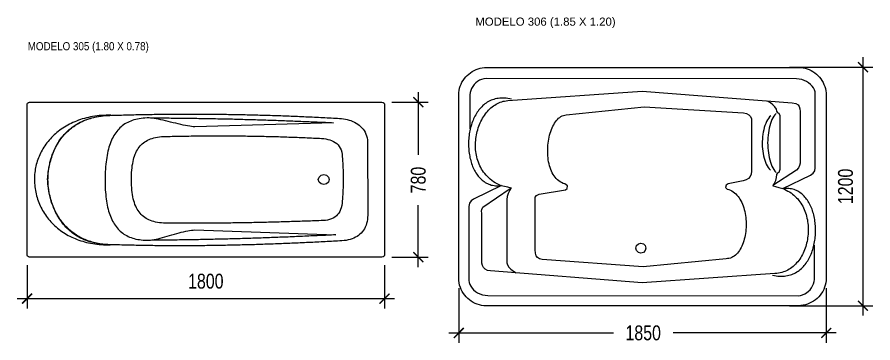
# Model space of a CAD drawing. Header units: millimetres. Extents: x 2134 to 13747, y 1479 to 10829.
# Drawn here: x 2134 to 6442, y 1638 to 3277 of the extents above; entities that cross this region are included whole.
import ezdxf
from ezdxf.enums import TextEntityAlignment as Align

# ---------------------------------------------------------------- set-up
doc = ezdxf.new("R2010")
doc.units = ezdxf.units.MM
doc.layers.add('dim', color=4, linetype='Continuous', lineweight=18)
doc.layers.add('dwgmodels.com', color=250, linetype='Continuous')
doc.layers.add('Text', color=3, linetype='Continuous', plot=False)
doc.styles.add('KOTE', font='romrust.shx', dxfattribs={"width": 0.8})
doc.styles.add('SN0', font='Arial')
doc.dimstyles.new('cad-block.com 50', dxfattribs={"dimscale": 50, "dimtxt": 1.5, "dimasz": 1, "dimexe": 1, "dimexo": 1, "dimgap": 1, "dimtad": 1, "dimdec": 0, "dimzin": 1, "dimdsep": 46, "dimtxsty": 'KOTE', "dimblk": 'ARCHTICK', "dimcen": 0, "dimdle": 1, "dimclrd": 4, "dimclre": 4, "dimclrt": 7, "dimadec": 0, "dimazin": 0, "dimtfac": 0.666667, "dimtdec": 0, "dimtix": 1, "dimtmove": 2, "dimatfit": 0, "dimfxl": 1, "dimtvp": 1, "dimtolj": 1, "dimarcsym": 0})

# ---------------------------------------------------------------- blocks, each defined once
blk = doc.blocks.new('Modelo 305')
at = {"color": 0}
for points in [[(-7.036, 1.535), (-0.051, 1.535), (-0.025, 1.53), (-0.007, 1.517), (0, 1.499), (0, -1.499), (-0.007, -1.517), (-0.025, -1.53), (-0.051, -1.535), (-7.036, -1.535), (-7.061, -1.53), (-7.08, -1.517), (-7.087, -1.499), (-7.087, 1.499), (-7.08, 1.517), (-7.061, 1.53), (-7.036, 1.535)], [(-5.425, 1.276), (-5.473, 1.277), (-5.519, 1.277), (-5.566, 1.275), (-5.611, 1.272), (-5.656, 1.269), (-5.7, 1.264), (-5.743, 1.258), (-5.786, 1.251), (-5.829, 1.244), (-5.87, 1.235), (-5.911, 1.225), (-5.951, 1.215), (-5.991, 1.203), (-6.029, 1.191), (-6.067, 1.177), (-6.105, 1.163), (-6.142, 1.148), (-6.177, 1.133), (-6.213, 1.116), (-6.247, 1.099), (-6.281, 1.08), (-6.314, 1.062), (-6.346, 1.042), (-6.378, 1.022), (-6.408, 1.001), (-6.438, 0.979), (-6.467, 0.957), (-6.496, 0.934), (-6.523, 0.91), (-6.55, 0.886), (-6.576, 0.861), (-6.601, 0.836), (-6.625, 0.81), (-6.648, 0.783), (-6.671, 0.756), (-6.692, 0.729), (-6.713, 0.701), (-6.733, 0.673), (-6.752, 0.644), (-6.771, 0.615), (-6.788, 0.585), (-6.804, 0.555), (-6.82, 0.525), (-6.834, 0.494), (-6.848, 0.463), (-6.861, 0.432), (-6.873, 0.4), (-6.884, 0.368), (-6.894, 0.336), (-6.903, 0.304), (-6.911, 0.271), (-6.918, 0.239), (-6.924, 0.206), (-6.929, 0.173), (-6.933, 0.14), (-6.936, 0.106), (-6.939, 0.073), (-6.94, 0.039), (-6.94, 0.006), (-6.94, 0.006), (-6.939, -0.031), (-6.938, -0.068), (-6.935, -0.105), (-6.932, -0.141), (-6.927, -0.177), (-6.921, -0.212), (-6.915, -0.247), (-6.907, -0.282), (-6.899, -0.317), (-6.889, -0.351), (-6.879, -0.385), (-6.867, -0.418), (-6.855, -0.451), (-6.842, -0.484), (-6.827, -0.516), (-6.812, -0.547), (-6.796, -0.579), (-6.78, -0.609), (-6.762, -0.639), (-6.743, -0.669), (-6.724, -0.698), (-6.703, -0.727), (-6.682, -0.755), (-6.66, -0.783), (-6.637, -0.81), (-6.614, -0.836), (-6.589, -0.862), (-6.564, -0.887), (-6.538, -0.912), (-6.511, -0.936), (-6.484, -0.959), (-6.455, -0.981), (-6.426, -1.003), (-6.396, -1.025), (-6.366, -1.045), (-6.334, -1.065), (-6.302, -1.084), (-6.27, -1.102), (-6.236, -1.12), (-6.202, -1.136), (-6.167, -1.152), (-6.132, -1.167), (-6.096, -1.182), (-6.059, -1.195), (-6.022, -1.208), (-5.984, -1.22), (-5.945, -1.231), (-5.906, -1.241), (-5.866, -1.25), (-5.826, -1.258), (-5.785, -1.265), (-5.743, -1.272), (-5.701, -1.277), (-5.658, -1.281), (-5.615, -1.285), (-5.571, -1.287), (-5.527, -1.289), (-5.482, -1.289), (-5.436, -1.288), (-5.436, -1.288), (-5.486, -1.287), (-5.534, -1.284), (-5.582, -1.28), (-5.628, -1.275), (-5.672, -1.268), (-5.716, -1.26), (-5.759, -1.251), (-5.8, -1.24), (-5.84, -1.229), (-5.879, -1.216), (-5.918, -1.203), (-5.954, -1.188), (-5.99, -1.172), (-6.025, -1.155), (-6.059, -1.138), (-6.091, -1.119), (-6.123, -1.099), (-6.154, -1.079), (-6.183, -1.057), (-6.212, -1.035), (-6.24, -1.012), (-6.266, -0.988), (-6.292, -0.964), (-6.317, -0.939), (-6.34, -0.913), (-6.363, -0.886), (-6.385, -0.859), (-6.406, -0.831), (-6.426, -0.803), (-6.446, -0.774), (-6.464, -0.744), (-6.482, -0.714), (-6.499, -0.684), (-6.515, -0.653), (-6.53, -0.622), (-6.544, -0.59), (-6.558, -0.558), (-6.57, -0.526), (-6.582, -0.493), (-6.594, -0.46), (-6.604, -0.427), (-6.614, -0.394), (-6.623, -0.36), (-6.631, -0.327), (-6.639, -0.293), (-6.646, -0.259), (-6.652, -0.225), (-6.658, -0.191), (-6.663, -0.157), (-6.668, -0.123), (-6.672, -0.09), (-6.675, -0.056), (-6.677, -0.022), (-6.679, 0.011), (-6.679, 0.011), (-6.677, 0.045), (-6.674, 0.079), (-6.67, 0.113), (-6.665, 0.147), (-6.66, 0.181), (-6.655, 0.215), (-6.649, 0.248), (-6.642, 0.282), (-6.635, 0.316), (-6.626, 0.349), (-6.618, 0.382), (-6.608, 0.415), (-6.598, 0.448), (-6.587, 0.481), (-6.576, 0.513), (-6.563, 0.545), (-6.55, 0.577), (-6.536, 0.608), (-6.521, 0.639), (-6.506, 0.669), (-6.489, 0.7), (-6.472, 0.729), (-6.454, 0.758), (-6.435, 0.787), (-6.415, 0.815), (-6.394, 0.842), (-6.372, 0.869), (-6.35, 0.896), (-6.326, 0.921), (-6.301, 0.946), (-6.276, 0.971), (-6.249, 0.994), (-6.221, 1.017), (-6.192, 1.039), (-6.162, 1.06), (-6.132, 1.081), (-6.1, 1.1), (-6.066, 1.119), (-6.032, 1.137), (-5.997, 1.154), (-5.96, 1.17), (-5.923, 1.185), (-5.884, 1.199), (-5.843, 1.211), (-5.802, 1.223), (-5.76, 1.234), (-5.716, 1.244), (-5.671, 1.252), (-5.624, 1.259), (-5.577, 1.265), (-5.528, 1.27), (-5.477, 1.274), (-5.425, 1.276), (-5.425, 1.276)], [(-5.414, 1.276), (-5.374, 1.277), (-5.333, 1.278), (-5.293, 1.279), (-5.253, 1.281), (-5.212, 1.282), (-5.172, 1.283), (-5.132, 1.284), (-5.091, 1.285), (-5.051, 1.286), (-5.01, 1.287), (-4.97, 1.288), (-4.929, 1.289), (-4.889, 1.29), (-4.848, 1.291), (-4.808, 1.291), (-4.767, 1.292), (-4.727, 1.293), (-4.686, 1.294), (-4.645, 1.294), (-4.605, 1.295), (-4.564, 1.296), (-4.523, 1.296), (-4.483, 1.297), (-4.442, 1.297), (-4.401, 1.298), (-4.361, 1.298), (-4.32, 1.299), (-4.279, 1.299), (-4.239, 1.299), (-4.198, 1.3), (-4.157, 1.3), (-4.116, 1.3), (-4.075, 1.3), (-4.035, 1.301), (-3.994, 1.301), (-3.953, 1.301), (-3.912, 1.301), (-3.871, 1.301), (-3.83, 1.301), (-3.789, 1.301), (-3.749, 1.301), (-3.708, 1.301), (-3.667, 1.301), (-3.626, 1.3), (-3.585, 1.3), (-3.544, 1.3), (-3.503, 1.3), (-3.462, 1.299), (-3.421, 1.299), (-3.38, 1.299), (-3.338, 1.298), (-3.297, 1.298), (-3.256, 1.297), (-3.215, 1.297), (-3.174, 1.296), (-3.133, 1.296), (-3.092, 1.295), (-3.051, 1.295), (-3.009, 1.294), (-2.968, 1.293), (-2.927, 1.292), (-2.886, 1.292), (-2.845, 1.291), (-2.803, 1.29), (-2.762, 1.289), (-2.721, 1.288), (-2.679, 1.287), (-2.638, 1.286), (-2.597, 1.285), (-2.555, 1.284), (-2.514, 1.283), (-2.473, 1.282), (-2.431, 1.281), (-2.39, 1.28), (-2.348, 1.279), (-2.307, 1.277), (-2.265, 1.276), (-2.224, 1.275), (-2.183, 1.273), (-2.141, 1.272), (-2.1, 1.271), (-2.058, 1.269), (-2.016, 1.268), (-1.975, 1.266), (-1.933, 1.265), (-1.892, 1.263), (-1.85, 1.261), (-1.809, 1.26), (-1.767, 1.258), (-1.725, 1.256), (-1.684, 1.255), (-1.642, 1.253), (-1.6, 1.251), (-1.559, 1.249), (-1.517, 1.247), (-1.475, 1.245), (-1.433, 1.243), (-1.392, 1.241), (-1.35, 1.239), (-1.308, 1.237), (-1.266, 1.235), (-1.224, 1.233), (-1.183, 1.231), (-1.141, 1.229), (-1.099, 1.226), (-1.057, 1.224), (-1.015, 1.222), (-0.973, 1.219), (-0.931, 1.217), (-0.931, 1.217), (-0.893, 1.216), (-0.854, 1.212), (-0.815, 1.207), (-0.777, 1.201), (-0.739, 1.192), (-0.702, 1.182), (-0.666, 1.17), (-0.63, 1.156), (-0.596, 1.14), (-0.563, 1.122), (-0.532, 1.102), (-0.502, 1.08), (-0.475, 1.056), (-0.449, 1.03), (-0.425, 1.002), (-0.404, 0.972), (-0.385, 0.94), (-0.37, 0.905), (-0.357, 0.868), (-0.347, 0.829), (-0.34, 0.788), (-0.337, 0.744), (-0.337, 0.744), (-0.335, -0.702), (-0.336, -0.746), (-0.34, -0.788), (-0.347, -0.829), (-0.356, -0.867), (-0.367, -0.903), (-0.382, -0.938), (-0.398, -0.97), (-0.417, -1.001), (-0.439, -1.029), (-0.462, -1.056), (-0.488, -1.08), (-0.516, -1.103), (-0.545, -1.123), (-0.577, -1.141), (-0.61, -1.157), (-0.645, -1.172), (-0.682, -1.184), (-0.721, -1.194), (-0.761, -1.202), (-0.803, -1.207), (-0.846, -1.211), (-0.89, -1.212), (-0.931, -1.215), (-0.972, -1.217), (-1.013, -1.219), (-1.055, -1.222), (-1.096, -1.224), (-1.137, -1.226), (-1.178, -1.228), (-1.219, -1.23), (-1.26, -1.233), (-1.301, -1.235), (-1.342, -1.237), (-1.384, -1.239), (-1.425, -1.241), (-1.466, -1.243), (-1.507, -1.245), (-1.548, -1.247), (-1.589, -1.249), (-1.63, -1.251), (-1.672, -1.253), (-1.713, -1.254), (-1.754, -1.256), (-1.795, -1.258), (-1.836, -1.26), (-1.877, -1.261), (-1.918, -1.263), (-1.96, -1.265), (-2.001, -1.267), (-2.042, -1.268), (-2.083, -1.27), (-2.124, -1.271), (-2.165, -1.273), (-2.206, -1.274), (-2.248, -1.276), (-2.289, -1.277), (-2.33, -1.279), (-2.371, -1.28), (-2.412, -1.281), (-2.453, -1.283), (-2.494, -1.284), (-2.536, -1.285), (-2.577, -1.287), (-2.618, -1.288), (-2.659, -1.289), (-2.7, -1.29), (-2.741, -1.291), (-2.782, -1.292), (-2.824, -1.293), (-2.865, -1.294), (-2.906, -1.295), (-2.947, -1.296), (-2.988, -1.297), (-3.029, -1.298), (-3.07, -1.299), (-3.112, -1.3), (-3.153, -1.301), (-3.194, -1.301), (-3.235, -1.302), (-3.276, -1.303), (-3.317, -1.303), (-3.358, -1.304), (-3.399, -1.305), (-3.441, -1.305), (-3.482, -1.306), (-3.523, -1.306), (-3.564, -1.307), (-3.605, -1.307), (-3.646, -1.307), (-3.687, -1.308), (-3.729, -1.308), (-3.77, -1.308), (-3.811, -1.309), (-3.852, -1.309), (-3.893, -1.309), (-3.934, -1.309), (-3.975, -1.309), (-4.017, -1.309), (-4.058, -1.309), (-4.099, -1.309), (-4.14, -1.309), (-4.181, -1.309), (-4.222, -1.309), (-4.263, -1.309), (-4.305, -1.309), (-4.346, -1.308), (-4.387, -1.308), (-4.428, -1.308), (-4.469, -1.307), (-4.51, -1.307), (-4.551, -1.307), (-4.593, -1.306), (-4.634, -1.306), (-4.675, -1.305), (-4.716, -1.304), (-4.757, -1.304), (-4.798, -1.303), (-4.839, -1.302), (-4.881, -1.302), (-4.922, -1.301), (-4.963, -1.3), (-5.004, -1.299), (-5.045, -1.298), (-5.086, -1.297), (-5.127, -1.296), (-5.168, -1.295), (-5.21, -1.294), (-5.251, -1.293), (-5.292, -1.292), (-5.333, -1.291), (-5.374, -1.289), (-5.415, -1.288), (-5.415, -1.288), (-5.45, -1.288), (-5.484, -1.286), (-5.517, -1.284), (-5.55, -1.282), (-5.582, -1.278), (-5.614, -1.274), (-5.646, -1.269), (-5.677, -1.264), (-5.708, -1.258), (-5.738, -1.251), (-5.767, -1.244), (-5.797, -1.236), (-5.825, -1.227), (-5.853, -1.218), (-5.881, -1.208), (-5.908, -1.198), (-5.935, -1.187), (-5.962, -1.176), (-5.987, -1.164), (-6.013, -1.151), (-6.038, -1.138), (-6.062, -1.124), (-6.086, -1.11), (-6.109, -1.096), (-6.132, -1.08), (-6.155, -1.065), (-6.177, -1.049), (-6.198, -1.032), (-6.22, -1.015), (-6.24, -0.998), (-6.26, -0.98), (-6.28, -0.962), (-6.299, -0.943), (-6.318, -0.924), (-6.336, -0.904), (-6.354, -0.884), (-6.371, -0.864), (-6.388, -0.844), (-6.404, -0.823), (-6.42, -0.801), (-6.435, -0.78), (-6.45, -0.758), (-6.464, -0.736), (-6.478, -0.713), (-6.492, -0.69), (-6.504, -0.667), (-6.517, -0.644), (-6.529, -0.62), (-6.54, -0.596), (-6.551, -0.572), (-6.562, -0.548), (-6.572, -0.524), (-6.582, -0.499), (-6.591, -0.474), (-6.599, -0.449), (-6.607, -0.424), (-6.615, -0.398), (-6.622, -0.373), (-6.629, -0.347), (-6.635, -0.321), (-6.641, -0.295), (-6.646, -0.269), (-6.651, -0.243), (-6.655, -0.216), (-6.659, -0.19), (-6.662, -0.164), (-6.665, -0.137), (-6.667, -0.111), (-6.669, -0.084), (-6.67, -0.057), (-6.671, -0.031), (-6.672, -0.004), (-6.671, 0.023), (-6.671, 0.049), (-6.67, 0.076), (-6.668, 0.102), (-6.666, 0.129), (-6.664, 0.155), (-6.661, 0.182), (-6.657, 0.208), (-6.653, 0.235), (-6.649, 0.261), (-6.644, 0.287), (-6.638, 0.313), (-6.632, 0.339), (-6.626, 0.364), (-6.619, 0.39), (-6.612, 0.415), (-6.604, 0.441), (-6.595, 0.466), (-6.586, 0.49), (-6.577, 0.515), (-6.567, 0.54), (-6.557, 0.564), (-6.546, 0.588), (-6.535, 0.612), (-6.523, 0.635), (-6.511, 0.659), (-6.498, 0.682), (-6.485, 0.704), (-6.471, 0.727), (-6.457, 0.749), (-6.442, 0.771), (-6.427, 0.792), (-6.411, 0.814), (-6.395, 0.835), (-6.378, 0.855), (-6.361, 0.875), (-6.343, 0.895), (-6.325, 0.914), (-6.307, 0.933), (-6.287, 0.952), (-6.268, 0.97), (-6.248, 0.988), (-6.227, 1.005), (-6.206, 1.022), (-6.184, 1.039), (-6.162, 1.055), (-6.14, 1.07), (-6.117, 1.085), (-6.093, 1.1), (-6.069, 1.114), (-6.044, 1.128), (-6.019, 1.141), (-5.994, 1.153), (-5.968, 1.165), (-5.941, 1.177), (-5.914, 1.187), (-5.887, 1.198), (-5.859, 1.207), (-5.83, 1.216), (-5.801, 1.225), (-5.771, 1.233), (-5.741, 1.24), (-5.711, 1.247), (-5.68, 1.252), (-5.648, 1.258), (-5.617, 1.262), (-5.584, 1.266), (-5.551, 1.27), (-5.518, 1.272), (-5.484, 1.274), (-5.449, 1.275), (-5.414, 1.276), (-5.414, 1.276)], [(-4.667, 1.224), (-4.708, 1.223), (-4.749, 1.221), (-4.788, 1.218), (-4.826, 1.214), (-4.863, 1.209), (-4.899, 1.202), (-4.933, 1.194), (-4.967, 1.185), (-5, 1.174), (-5.031, 1.163), (-5.061, 1.15), (-5.091, 1.136), (-5.119, 1.121), (-5.146, 1.105), (-5.173, 1.087), (-5.198, 1.068), (-5.222, 1.048), (-5.245, 1.027), (-5.268, 1.004), (-5.289, 0.981), (-5.309, 0.956), (-5.329, 0.93), (-5.347, 0.903), (-5.365, 0.874), (-5.382, 0.845), (-5.397, 0.814), (-5.412, 0.782), (-5.426, 0.749), (-5.439, 0.714), (-5.452, 0.679), (-5.463, 0.642), (-5.474, 0.604), (-5.483, 0.565), (-5.492, 0.524), (-5.5, 0.483), (-5.508, 0.44), (-5.514, 0.396), (-5.52, 0.351), (-5.525, 0.305), (-5.529, 0.257), (-5.533, 0.208), (-5.536, 0.159), (-5.538, 0.108), (-5.539, 0.055)], [(-3.763, 1.047), (-3.792, 1.049), (-3.826, 1.052), (-3.863, 1.058), (-3.903, 1.065), (-3.946, 1.073), (-3.992, 1.083), (-4.039, 1.094), (-4.088, 1.105), (-4.139, 1.117), (-4.189, 1.129), (-4.24, 1.142), (-4.291, 1.154), (-4.341, 1.166), (-4.39, 1.177), (-4.438, 1.188), (-4.483, 1.198), (-4.527, 1.206), (-4.567, 1.213), (-4.604, 1.219), (-4.638, 1.222), (-4.667, 1.224)], [(-4.61, 1.225), (-4.567, 1.225), (-4.525, 1.224), (-4.483, 1.224), (-4.44, 1.224), (-4.398, 1.224), (-4.356, 1.223), (-4.313, 1.223), (-4.271, 1.223), (-4.229, 1.222), (-4.187, 1.222), (-4.145, 1.222), (-4.102, 1.221), (-4.06, 1.221), (-4.018, 1.22), (-3.976, 1.22), (-3.934, 1.219), (-3.892, 1.219), (-3.85, 1.218), (-3.808, 1.218), (-3.766, 1.217), (-3.724, 1.217), (-3.682, 1.216), (-3.641, 1.215), (-3.599, 1.215), (-3.557, 1.214), (-3.515, 1.213), (-3.473, 1.212), (-3.432, 1.212), (-3.39, 1.211), (-3.348, 1.21), (-3.306, 1.209), (-3.265, 1.208), (-3.223, 1.207), (-3.182, 1.206), (-3.14, 1.206), (-3.098, 1.205), (-3.057, 1.204), (-3.015, 1.203), (-2.974, 1.202), (-2.932, 1.201), (-2.891, 1.2), (-2.849, 1.198), (-2.808, 1.197), (-2.767, 1.196), (-2.725, 1.195), (-2.684, 1.194), (-2.643, 1.193), (-2.601, 1.192), (-2.56, 1.19), (-2.519, 1.189), (-2.478, 1.188), (-2.437, 1.187), (-2.395, 1.185), (-2.354, 1.184), (-2.313, 1.183), (-2.272, 1.181), (-2.231, 1.18), (-2.19, 1.178), (-2.149, 1.177), (-2.108, 1.175), (-2.067, 1.174), (-2.026, 1.173), (-1.985, 1.171), (-1.944, 1.169), (-1.903, 1.168), (-1.862, 1.166), (-1.821, 1.165), (-1.781, 1.163), (-1.74, 1.162), (-1.699, 1.16), (-1.658, 1.158), (-1.617, 1.156), (-1.577, 1.155), (-1.536, 1.153), (-1.495, 1.151), (-1.455, 1.149), (-1.414, 1.148), (-1.373, 1.146), (-1.333, 1.144), (-1.292, 1.142), (-1.252, 1.14), (-1.211, 1.138), (-1.171, 1.137), (-1.13, 1.135), (-1.09, 1.133), (-1.049, 1.131), (-1.009, 1.129)], [(-1.009, 1.129), (-3.763, 1.047)], [(-4.294, 0.858), (-4.252, 0.859), (-4.21, 0.86), (-4.168, 0.861), (-4.127, 0.862), (-4.085, 0.863), (-4.043, 0.863), (-4.002, 0.864), (-3.96, 0.865), (-3.918, 0.866), (-3.877, 0.866), (-3.835, 0.867), (-3.793, 0.867), (-3.752, 0.868), (-3.71, 0.868), (-3.669, 0.869), (-3.627, 0.869), (-3.586, 0.869), (-3.544, 0.87), (-3.503, 0.87), (-3.461, 0.87), (-3.42, 0.87), (-3.378, 0.87), (-3.337, 0.87), (-3.296, 0.87), (-3.254, 0.87), (-3.213, 0.87), (-3.172, 0.87), (-3.13, 0.87), (-3.089, 0.87), (-3.048, 0.869), (-3.006, 0.869), (-2.965, 0.869), (-2.924, 0.868), (-2.883, 0.868), (-2.842, 0.868), (-2.8, 0.867), (-2.759, 0.867), (-2.718, 0.866), (-2.677, 0.865), (-2.636, 0.865), (-2.595, 0.864), (-2.554, 0.863), (-2.512, 0.863), (-2.471, 0.862), (-2.43, 0.861), (-2.389, 0.86), (-2.348, 0.859), (-2.307, 0.858), (-2.266, 0.857), (-2.225, 0.856), (-2.184, 0.855), (-2.143, 0.854), (-2.103, 0.853), (-2.062, 0.851), (-2.021, 0.85), (-1.98, 0.849), (-1.939, 0.847), (-1.898, 0.846), (-1.857, 0.845), (-1.816, 0.843), (-1.776, 0.842), (-1.735, 0.84), (-1.694, 0.839), (-1.653, 0.837), (-1.613, 0.835), (-1.572, 0.834), (-1.531, 0.832), (-1.491, 0.83), (-1.45, 0.828), (-1.409, 0.826), (-1.369, 0.825), (-1.328, 0.823), (-1.287, 0.821), (-1.247, 0.819), (-1.247, 0.819), (-1.206, 0.814), (-1.165, 0.808), (-1.125, 0.799), (-1.086, 0.788), (-1.049, 0.775), (-1.013, 0.758), (-0.98, 0.739), (-0.949, 0.717), (-0.922, 0.691), (-0.898, 0.661), (-0.877, 0.628), (-0.861, 0.59), (-0.849, 0.548), (-0.843, 0.502), (-0.838, 0.458), (-0.835, 0.414), (-0.831, 0.37), (-0.829, 0.326), (-0.826, 0.281), (-0.824, 0.237), (-0.822, 0.193), (-0.821, 0.149), (-0.82, 0.105), (-0.819, 0.061), (-0.819, 0.017), (-0.819, -0.027), (-0.82, -0.071), (-0.821, -0.115), (-0.822, -0.159), (-0.824, -0.203), (-0.826, -0.247), (-0.829, -0.291), (-0.832, -0.335), (-0.835, -0.379), (-0.839, -0.423), (-0.843, -0.467), (-0.843, -0.467), (-0.849, -0.512), (-0.858, -0.554), (-0.871, -0.593), (-0.887, -0.629), (-0.907, -0.662), (-0.93, -0.691), (-0.956, -0.718), (-0.985, -0.741), (-1.018, -0.761), (-1.053, -0.778), (-1.09, -0.791), (-1.131, -0.801), (-1.173, -0.807), (-1.219, -0.809), (-1.26, -0.811), (-1.302, -0.812), (-1.343, -0.814), (-1.385, -0.815), (-1.426, -0.817), (-1.468, -0.818), (-1.51, -0.82), (-1.551, -0.821), (-1.593, -0.823), (-1.634, -0.824), (-1.676, -0.826), (-1.717, -0.827), (-1.759, -0.828), (-1.801, -0.83), (-1.842, -0.831), (-1.884, -0.832), (-1.925, -0.833), (-1.967, -0.835), (-2.008, -0.836), (-2.05, -0.837), (-2.091, -0.838), (-2.133, -0.839), (-2.175, -0.841), (-2.216, -0.842), (-2.258, -0.843), (-2.299, -0.844), (-2.341, -0.845), (-2.382, -0.846), (-2.424, -0.847), (-2.466, -0.848), (-2.507, -0.848), (-2.549, -0.849), (-2.59, -0.85), (-2.632, -0.851), (-2.673, -0.852), (-2.715, -0.853), (-2.757, -0.853), (-2.798, -0.854), (-2.84, -0.855), (-2.881, -0.855), (-2.923, -0.856), (-2.964, -0.857), (-3.006, -0.857), (-3.047, -0.858), (-3.089, -0.858), (-3.131, -0.859), (-3.172, -0.859), (-3.214, -0.86), (-3.255, -0.86), (-3.297, -0.86), (-3.338, -0.861), (-3.38, -0.861), (-3.422, -0.861), (-3.463, -0.862), (-3.505, -0.862), (-3.546, -0.862), (-3.588, -0.862), (-3.629, -0.862), (-3.671, -0.862), (-3.713, -0.863), (-3.754, -0.863), (-3.796, -0.863), (-3.837, -0.863), (-3.879, -0.862), (-3.92, -0.862), (-3.962, -0.862), (-4.003, -0.862), (-4.045, -0.862), (-4.087, -0.862), (-4.128, -0.861), (-4.17, -0.861), (-4.211, -0.861), (-4.253, -0.86), (-4.294, -0.86), (-4.294, -0.86), (-4.339, -0.86), (-4.382, -0.858), (-4.423, -0.856), (-4.463, -0.852), (-4.501, -0.846), (-4.538, -0.839), (-4.574, -0.831), (-4.607, -0.821), (-4.64, -0.81), (-4.671, -0.797), (-4.7, -0.782), (-4.728, -0.767), (-4.755, -0.749), (-4.78, -0.73), (-4.804, -0.71), (-4.826, -0.688), (-4.847, -0.664), (-4.867, -0.639), (-4.885, -0.612), (-4.903, -0.584), (-4.919, -0.554), (-4.933, -0.522), (-4.947, -0.489), (-4.959, -0.453), (-4.97, -0.416), (-4.98, -0.378), (-4.988, -0.337), (-4.996, -0.295), (-5.002, -0.251), (-5.007, -0.206), (-5.011, -0.158), (-5.014, -0.109), (-5.016, -0.058), (-5.017, -0.005), (-5.016, 0.047), (-5.015, 0.097), (-5.013, 0.145), (-5.01, 0.191), (-5.005, 0.236), (-5, 0.279), (-4.993, 0.321), (-4.986, 0.36), (-4.977, 0.398), (-4.967, 0.435), (-4.956, 0.469), (-4.944, 0.503), (-4.931, 0.534), (-4.916, 0.564), (-4.9, 0.593), (-4.883, 0.62), (-4.865, 0.645), (-4.845, 0.669), (-4.824, 0.691), (-4.802, 0.712), (-4.778, 0.732), (-4.753, 0.75), (-4.727, 0.766), (-4.699, 0.781), (-4.669, 0.795), (-4.639, 0.808), (-4.606, 0.818), (-4.573, 0.828), (-4.538, 0.836), (-4.501, 0.843), (-4.463, 0.849), (-4.423, 0.853), (-4.381, 0.856), (-4.338, 0.858), (-4.294, 0.858), (-4.294, 0.858)], [(-5.539, 0.055), (-5.54, 0.002), (-5.54, -0.049), (-5.539, -0.1), (-5.538, -0.149), (-5.535, -0.198), (-5.532, -0.245), (-5.528, -0.291), (-5.524, -0.336), (-5.519, -0.38), (-5.513, -0.423), (-5.506, -0.465), (-5.498, -0.505), (-5.489, -0.545), (-5.48, -0.583), (-5.47, -0.62), (-5.459, -0.656), (-5.447, -0.691), (-5.435, -0.725), (-5.421, -0.758), (-5.407, -0.789), (-5.392, -0.819), (-5.375, -0.848), (-5.359, -0.876), (-5.341, -0.903), (-5.322, -0.929), (-5.302, -0.954), (-5.282, -0.977), (-5.26, -0.999), (-5.238, -1.02), (-5.215, -1.04), (-5.19, -1.059), (-5.165, -1.076), (-5.139, -1.093), (-5.112, -1.108), (-5.084, -1.122), (-5.054, -1.135), (-5.024, -1.147), (-4.993, -1.157), (-4.961, -1.166), (-4.928, -1.175), (-4.894, -1.182), (-4.859, -1.187), (-4.823, -1.192), (-4.786, -1.195), (-4.748, -1.197), (-4.708, -1.198), (-4.668, -1.198)], [(-1.206, 0.101), (-1.152, 0.088), (-1.113, 0.052), (-1.099, 0.003), (-1.113, -0.047), (-1.152, -0.082), (-1.206, -0.096), (-1.26, -0.082), (-1.299, -0.047), (-1.314, 0.003), (-1.299, 0.052), (-1.26, 0.088), (-1.206, 0.101)], [(-4.668, -1.198), (-4.638, -1.196), (-4.604, -1.192), (-4.568, -1.186), (-4.529, -1.179), (-4.488, -1.169), (-4.446, -1.159), (-4.401, -1.147), (-4.356, -1.134), (-4.309, -1.121), (-4.262, -1.107), (-4.215, -1.093), (-4.167, -1.079), (-4.12, -1.066), (-4.074, -1.053), (-4.029, -1.041), (-3.985, -1.03), (-3.942, -1.02), (-3.902, -1.011), (-3.864, -1.004), (-3.828, -0.999), (-3.796, -0.997), (-3.766, -0.996)], [(-3.766, -0.996), (-0.968, -1.092)], [(-0.968, -1.092), (-1.009, -1.094), (-1.05, -1.096), (-1.091, -1.098), (-1.132, -1.1), (-1.172, -1.102), (-1.213, -1.104), (-1.254, -1.106), (-1.295, -1.108), (-1.336, -1.11), (-1.377, -1.111), (-1.418, -1.113), (-1.46, -1.115), (-1.501, -1.117), (-1.542, -1.119), (-1.583, -1.121), (-1.624, -1.123), (-1.665, -1.124), (-1.706, -1.126), (-1.747, -1.128), (-1.788, -1.13), (-1.829, -1.131), (-1.87, -1.133), (-1.911, -1.135), (-1.953, -1.136), (-1.994, -1.138), (-2.035, -1.14), (-2.076, -1.141), (-2.117, -1.143), (-2.159, -1.144), (-2.2, -1.146), (-2.241, -1.148), (-2.282, -1.149), (-2.323, -1.151), (-2.365, -1.152), (-2.406, -1.153), (-2.447, -1.155), (-2.489, -1.156), (-2.53, -1.158), (-2.571, -1.159), (-2.612, -1.16), (-2.654, -1.162), (-2.695, -1.163), (-2.736, -1.164), (-2.778, -1.166), (-2.819, -1.167), (-2.861, -1.168), (-2.902, -1.169), (-2.943, -1.171), (-2.985, -1.172), (-3.026, -1.173), (-3.068, -1.174), (-3.109, -1.175), (-3.151, -1.176), (-3.192, -1.177), (-3.234, -1.178), (-3.275, -1.179), (-3.317, -1.18), (-3.358, -1.181), (-3.4, -1.182), (-3.441, -1.183), (-3.483, -1.184), (-3.524, -1.185), (-3.566, -1.186), (-3.608, -1.187), (-3.649, -1.187), (-3.691, -1.188), (-3.732, -1.189), (-3.774, -1.19), (-3.816, -1.19), (-3.857, -1.191), (-3.899, -1.192), (-3.941, -1.192), (-3.982, -1.193), (-4.024, -1.194), (-4.066, -1.194), (-4.108, -1.195), (-4.149, -1.195), (-4.191, -1.196), (-4.233, -1.196), (-4.275, -1.197), (-4.317, -1.197), (-4.359, -1.198), (-4.4, -1.198), (-4.442, -1.198), (-4.484, -1.199), (-4.526, -1.199), (-4.568, -1.199), (-4.61, -1.199)]]:
    blk.add_lwpolyline(points, dxfattribs=at)
blk = doc.blocks.new('_ArchTick')
at = {"color": 0, "linetype": 'ByBlock', "const_width": 0.15}
blk.add_lwpolyline([(-0.5, -0.5), (0.5, 0.5)], dxfattribs=at)
blk = doc.blocks.new('*D54')
at = {"layer": 'Defpoints', "color": 0, "transparency": 16777216}
for p in [(2183.9, 2078), (3983.9, 2078), (3983.9, 1860.2)]:
    blk.add_point(p, dxfattribs=at)
at = {"layer": 'dim', "color": 4, "lineweight": -2, "transparency": 16777216}
for p, q in [((2183.9, 2028), (2183.9, 1810.2)), ((3983.9, 2028), (3983.9, 1810.2)), ((2133.9, 1860.2), (4033.9, 1860.2))]:
    blk.add_line(p, q, dxfattribs=at)
at = {"layer": 'dim', "color": 4, "lineweight": -2, "transparency": 16777216, "xscale": 50, "yscale": 50, "zscale": 50, "rotation": 180}
blk.add_blockref('_ArchTick', (2183.9, 1860.2), dxfattribs=at)
at = {"layer": 'dim', "color": 4, "lineweight": -2, "transparency": 16777216, "xscale": 50, "yscale": 50, "zscale": 50}
blk.add_blockref('_ArchTick', (3983.9, 1860.2), dxfattribs=at)
at = {"layer": 'dim', "color": 7, "transparency": 16777216, "insert": (3083.9, 1947.7), "char_height": 75, "attachment_point": 5, "style": 'KOTE'}
blk.add_mtext('\\A1;1800', dxfattribs=at)
blk = doc.blocks.new('*D55')
at = {"layer": 'Defpoints', "color": 0, "transparency": 16777216}
for p in [(3970.9, 2848.7), (3970.9, 2068.7), (4153.8, 2068.7)]:
    blk.add_point(p, dxfattribs=at)
at = {"layer": 'dim', "color": 4, "lineweight": -2, "transparency": 16777216}
for p, q in [((4153.8, 2898.7), (4153.8, 2584.2)), ((4020.9, 2848.7), (4203.8, 2848.7)), ((4153.8, 2018.7), (4153.8, 2329.9)), ((4020.9, 2068.7), (4203.8, 2068.7))]:
    blk.add_line(p, q, dxfattribs=at)
at = {"layer": 'dim', "color": 4, "lineweight": -2, "transparency": 16777216, "xscale": 50, "yscale": 50, "zscale": 50}
for p, rotation in [((4153.8, 2848.7), 90), ((4153.8, 2068.7), 270)]:
    blk.add_blockref('_ArchTick', p, dxfattribs=dict(at, rotation=rotation))
at = {"layer": 'dim', "color": 7, "transparency": 16777216, "insert": (4153.8, 2457), "char_height": 75, "attachment_point": 5, "rotation": 90, "style": 'KOTE'}
blk.add_mtext('\\A1;780', dxfattribs=at)
blk = doc.blocks.new('Modelo 306')
at = {"color": 0}
for points in [[(-3.086, 4.723), (3.098, 4.723), (3.142, 4.721), (3.184, 4.716), (3.226, 4.707), (3.267, 4.695), (3.307, 4.679), (3.345, 4.661), (3.382, 4.64), (3.417, 4.616), (3.45, 4.589), (3.481, 4.56), (3.51, 4.529), (3.536, 4.495), (3.56, 4.46), (3.581, 4.423), (3.6, 4.384), (3.615, 4.344), (3.628, 4.302), (3.637, 4.259), (3.642, 4.215), (3.644, 4.17), (3.644, 0.547), (3.642, 0.5), (3.636, 0.454), (3.626, 0.409), (3.612, 0.366), (3.595, 0.325), (3.575, 0.285), (3.551, 0.247), (3.525, 0.211), (3.496, 0.177), (3.464, 0.146), (3.43, 0.117), (3.394, 0.092), (3.355, 0.069), (3.315, 0.049), (3.274, 0.032), (3.231, 0.019), (3.187, 0.009), (3.141, 0.003), (3.095, 0.001), (-3.095, -0.001), (-3.141, 0.001), (-3.186, 0.007), (-3.23, 0.016), (-3.273, 0.03), (-3.314, 0.046), (-3.354, 0.066), (-3.392, 0.089), (-3.427, 0.115), (-3.461, 0.144), (-3.493, 0.175), (-3.521, 0.209), (-3.548, 0.245), (-3.571, 0.283), (-3.591, 0.322), (-3.608, 0.364), (-3.622, 0.407), (-3.631, 0.452), (-3.637, 0.498), (-3.639, 0.545), (-3.639, 0.545), (-3.639, 4.177), (-3.638, 4.222), (-3.632, 4.265), (-3.623, 4.308), (-3.61, 4.349), (-3.594, 4.389), (-3.576, 4.428), (-3.554, 4.464), (-3.529, 4.499), (-3.502, 4.532), (-3.473, 4.563), (-3.442, 4.591), (-3.408, 4.617), (-3.373, 4.641), (-3.335, 4.662), (-3.297, 4.68), (-3.256, 4.695), (-3.215, 4.707), (-3.173, 4.716), (-3.13, 4.721), (-3.086, 4.723), (-3.086, 4.723)], [(-3.097, 4.503), (-3.144, 4.497), (-3.188, 4.484), (-3.229, 4.466), (-3.268, 4.442), (-3.303, 4.414), (-3.335, 4.382), (-3.362, 4.346), (-3.385, 4.307), (-3.403, 4.265), (-3.415, 4.222), (-3.422, 4.177)], [(3.053, 4.495), (-3.097, 4.503)], [(3.427, 4.197), (3.422, 4.237), (3.41, 4.276), (3.391, 4.314), (3.365, 4.351), (3.333, 4.385), (3.296, 4.415), (3.254, 4.442), (3.208, 4.464), (3.159, 4.48), (3.107, 4.491), (3.053, 4.495)], [(-2.669, 4.063), (-0.004, 4.252), (2.97, 4.023), (3.042, 4.009), (3.087, 3.983), (3.11, 3.946), (3.121, 3.899), (3.126, 3.845), (3.127, 2.888), (3.128, 2.826), (3.117, 2.777), (3.093, 2.734), (3.057, 2.688), (2.587, 2.382), (2.584, 2.379), (2.586, 2.376), (2.592, 2.373), (2.637, 2.363), (2.706, 2.345), (2.782, 2.321), (2.818, 2.307), (2.852, 2.291), (2.886, 2.273), (2.917, 2.254), (2.948, 2.234), (2.977, 2.213), (3.005, 2.19), (3.031, 2.166), (3.056, 2.141), (3.08, 2.115), (3.102, 2.088), (3.123, 2.06), (3.143, 2.031), (3.161, 2.001), (3.178, 1.97), (3.194, 1.939), (3.209, 1.907), (3.222, 1.874), (3.234, 1.841), (3.245, 1.807), (3.254, 1.773), (3.263, 1.738), (3.27, 1.703), (3.276, 1.668), (3.281, 1.632), (3.284, 1.596), (3.286, 1.561), (3.288, 1.525), (3.288, 1.489), (3.286, 1.453), (3.284, 1.417), (3.281, 1.381), (3.276, 1.345), (3.271, 1.31), (3.264, 1.275), (3.256, 1.24), (3.247, 1.206), (3.237, 1.172), (3.226, 1.139), (3.214, 1.107), (3.201, 1.075), (3.186, 1.043), (3.171, 1.013), (3.155, 0.983), (3.138, 0.954), (3.119, 0.926), (3.1, 0.899), (3.08, 0.873), (3.058, 0.848), (3.036, 0.824), (3.013, 0.801), (2.989, 0.78), (2.964, 0.76), (2.938, 0.741), (2.911, 0.724), (2.883, 0.708), (2.854, 0.693), (2.824, 0.681), (2.794, 0.669), (2.762, 0.66), (2.73, 0.652), (2.697, 0.646), (2.663, 0.642), (2.628, 0.64), (-0.004, 0.453), (-3.009, 0.69), (-3.07, 0.701), (-3.115, 0.724), (-3.146, 0.756), (-3.168, 0.797), (-3.185, 0.846), (-3.185, 1.837), (-3.187, 1.873), (-3.179, 1.91), (-3.165, 1.95), (-2.618, 2.324), (-2.601, 2.334), (-2.597, 2.333), (-2.599, 2.331), (-2.666, 2.346), (-2.736, 2.362), (-2.797, 2.378), (-2.84, 2.394), (-2.878, 2.414), (-2.915, 2.435), (-2.95, 2.457), (-2.983, 2.481), (-3.014, 2.506), (-3.044, 2.532), (-3.072, 2.559), (-3.098, 2.588), (-3.123, 2.617), (-3.146, 2.647), (-3.167, 2.677), (-3.187, 2.709), (-3.205, 2.741), (-3.222, 2.774), (-3.237, 2.808), (-3.25, 2.842), (-3.262, 2.876), (-3.273, 2.911), (-3.282, 2.947), (-3.29, 2.983), (-3.296, 3.019), (-3.301, 3.055), (-3.305, 3.091), (-3.307, 3.128), (-3.309, 3.165), (-3.308, 3.201), (-3.307, 3.238), (-3.304, 3.274), (-3.3, 3.311), (-3.295, 3.347), (-3.289, 3.383), (-3.281, 3.418), (-3.273, 3.453), (-3.263, 3.488), (-3.252, 3.522), (-3.24, 3.556), (-3.228, 3.589), (-3.214, 3.622), (-3.199, 3.653), (-3.183, 3.684), (-3.166, 3.715), (-3.149, 3.744), (-3.13, 3.772), (-3.111, 3.8), (-3.091, 3.826), (-3.07, 3.851), (-3.048, 3.875), (-3.025, 3.898), (-3.002, 3.92), (-2.977, 3.94), (-2.952, 3.96), (-2.927, 3.977), (-2.901, 3.993), (-2.874, 4.008), (-2.846, 4.021), (-2.818, 4.032), (-2.789, 4.042), (-2.76, 4.05), (-2.73, 4.056), (-2.7, 4.06), (-2.669, 4.063), (-2.669, 4.063)], [(-2.594, 4.092), (-2.63, 4.1), (-2.665, 4.106), (-2.699, 4.11), (-2.732, 4.113), (-2.765, 4.114), (-2.797, 4.114), (-2.828, 4.112), (-2.859, 4.108), (-2.888, 4.103), (-2.917, 4.097), (-2.945, 4.089), (-2.972, 4.08), (-2.999, 4.07), (-3.025, 4.058), (-3.05, 4.045), (-3.074, 4.031), (-3.097, 4.016), (-3.12, 4), (-3.142, 3.982), (-3.163, 3.964), (-3.183, 3.944), (-3.203, 3.924), (-3.222, 3.902), (-3.24, 3.88), (-3.257, 3.857), (-3.274, 3.833), (-3.289, 3.809), (-3.304, 3.783), (-3.319, 3.757), (-3.332, 3.73), (-3.345, 3.703), (-3.357, 3.675), (-3.368, 3.647), (-3.379, 3.618), (-3.388, 3.588), (-3.397, 3.558), (-3.405, 3.528), (-3.413, 3.498), (-3.419, 3.467), (-3.425, 3.436), (-3.431, 3.404), (-3.435, 3.373), (-3.439, 3.341), (-3.441, 3.309), (-3.444, 3.277), (-3.445, 3.245), (-3.445, 3.213), (-3.445, 3.181), (-3.444, 3.149), (-3.443, 3.118), (-3.44, 3.086), (-3.437, 3.055), (-3.433, 3.023), (-3.429, 2.993), (-3.423, 2.962), (-3.417, 2.932), (-3.41, 2.902), (-3.402, 2.872), (-3.394, 2.843), (-3.385, 2.815), (-3.375, 2.787), (-3.364, 2.76), (-3.353, 2.733), (-3.341, 2.707), (-3.328, 2.681), (-3.314, 2.657), (-3.3, 2.633), (-3.284, 2.61), (-3.269, 2.587), (-3.252, 2.566), (-3.235, 2.546), (-3.216, 2.526), (-3.197, 2.508), (-3.178, 2.49), (-3.158, 2.474), (-3.136, 2.459), (-3.115, 2.444), (-3.092, 2.431), (-3.069, 2.42), (-3.045, 2.409), (-3.02, 2.4), (-2.994, 2.392), (-2.968, 2.386), (-2.941, 2.381), (-2.913, 2.377), (-2.884, 2.375), (-2.855, 2.375), (-2.825, 2.376), (-2.794, 2.379)], [(-3.422, 4.177), (-3.422, 3.502)], [(3.427, 2.731), (3.427, 4.197)], [(0.035, 3.941), (2.004, 3.82), (2.065, 3.809), (2.11, 3.785), (2.141, 3.749), (2.16, 3.703), (2.165, 3.646), (2.164, 2.667), (2.156, 2.607), (2.136, 2.558), (2.103, 2.52), (2.057, 2.492), (1.997, 2.474), (1.699, 2.416), (1.659, 2.388), (1.65, 2.342), (1.683, 2.31), (1.714, 2.301), (1.745, 2.288), (1.774, 2.274), (1.801, 2.256), (1.827, 2.237), (1.851, 2.215), (1.875, 2.192), (1.896, 2.166), (1.917, 2.138), (1.935, 2.109), (1.953, 2.079), (1.969, 2.046), (1.984, 2.013), (1.997, 1.978), (2.009, 1.942), (2.019, 1.906), (2.029, 1.868), (2.036, 1.83), (2.043, 1.791), (2.048, 1.751), (2.052, 1.712), (2.055, 1.672), (2.056, 1.631), (2.056, 1.591), (2.055, 1.551), (2.052, 1.511), (2.048, 1.472), (2.043, 1.433), (2.037, 1.394), (2.029, 1.356), (2.02, 1.319), (2.01, 1.283), (1.999, 1.248), (1.986, 1.215), (1.973, 1.182), (1.958, 1.151), (1.941, 1.122), (1.924, 1.094), (1.906, 1.068), (1.886, 1.043), (1.865, 1.021), (1.843, 1.001), (1.82, 0.984), (1.796, 0.968), (1.771, 0.955), (1.744, 0.945), (1.716, 0.937), (1.688, 0.933), (1.658, 0.931), (1.658, 0.931), (0.016, 0.772), (-1.989, 0.919), (-2.039, 0.93), (-2.077, 0.954), (-2.105, 0.992), (-2.121, 1.043), (-2.126, 1.11), (-2.128, 2.056), (-2.128, 2.103), (-2.122, 2.149), (-2.097, 2.186), (-2.043, 2.208), (-1.523, 2.298), (-1.49, 2.325), (-1.486, 2.373), (-1.538, 2.414), (-1.571, 2.425), (-1.602, 2.439), (-1.631, 2.455), (-1.658, 2.474), (-1.684, 2.496), (-1.708, 2.52), (-1.73, 2.546), (-1.75, 2.573), (-1.769, 2.603), (-1.787, 2.634), (-1.803, 2.667), (-1.817, 2.702), (-1.829, 2.738), (-1.84, 2.774), (-1.85, 2.812), (-1.858, 2.851), (-1.865, 2.891), (-1.87, 2.931), (-1.874, 2.972), (-1.876, 3.013), (-1.877, 3.055), (-1.877, 3.096), (-1.875, 3.138), (-1.872, 3.179), (-1.868, 3.221), (-1.862, 3.261), (-1.855, 3.301), (-1.847, 3.341), (-1.838, 3.38), (-1.827, 3.417), (-1.816, 3.454), (-1.803, 3.489), (-1.789, 3.523), (-1.773, 3.556), (-1.757, 3.587), (-1.74, 3.616), (-1.721, 3.644), (-1.702, 3.669), (-1.682, 3.692), (-1.66, 3.713), (-1.638, 3.731), (-1.614, 3.747), (-1.59, 3.761), (-1.565, 3.771), (-1.538, 3.778), (-1.511, 3.783), (-1.511, 3.783), (0.035, 3.941)], [(2.666, 3.855), (2.656, 3.896), (2.628, 3.94), (2.587, 3.983), (2.537, 4.021), (2.482, 4.053)], [(2.547, 3.764), (2.523, 3.74), (2.501, 3.712), (2.48, 3.681), (2.462, 3.647), (2.445, 3.61), (2.43, 3.571), (2.417, 3.53), (2.405, 3.487), (2.396, 3.442), (2.388, 3.396), (2.382, 3.349), (2.378, 3.301), (2.376, 3.253), (2.375, 3.204), (2.377, 3.156), (2.38, 3.108), (2.385, 3.06), (2.392, 3.014), (2.401, 2.969), (2.412, 2.925), (2.425, 2.884), (2.439, 2.844), (2.455, 2.807), (2.474, 2.772), (2.494, 2.74), (2.516, 2.712), (2.54, 2.687)], [(2.651, 3.811), (2.628, 3.785), (2.607, 3.756), (2.587, 3.723), (2.569, 3.688), (2.553, 3.65), (2.538, 3.609), (2.525, 3.566), (2.514, 3.521), (2.505, 3.475), (2.497, 3.427), (2.491, 3.379), (2.487, 3.329), (2.484, 3.279), (2.483, 3.229), (2.484, 3.178), (2.487, 3.128), (2.491, 3.078), (2.497, 3.029), (2.504, 2.981), (2.514, 2.934), (2.525, 2.889), (2.538, 2.846), (2.552, 2.805), (2.569, 2.766), (2.587, 2.73), (2.607, 2.697), (2.628, 2.666), (2.651, 2.64)], [(2.729, 3.76), (2.713, 3.808), (2.683, 3.825), (2.666, 3.855)], [(2.729, 2.707), (2.729, 3.76)], [(3.335, 2.59), (3.384, 2.624), (3.416, 2.671), (3.427, 2.731)], [(2.59, 2.379), (2.618, 2.427), (2.643, 2.484), (2.66, 2.544), (2.666, 2.602)], [(2.666, 2.602), (2.683, 2.63), (2.713, 2.648), (2.729, 2.707)], [(2.782, 2.321), (3.335, 2.59)], [(-2.794, 2.379), (-3.348, 2.11)], [(-2.608, 2.326), (-2.636, 2.278), (-2.66, 2.222), (-2.678, 2.162), (-2.684, 2.104)], [(2.582, 0.608), (2.618, 0.6), (2.653, 0.594), (2.687, 0.589), (2.72, 0.587), (2.753, 0.586), (2.785, 0.586), (2.816, 0.588), (2.846, 0.591), (2.876, 0.596), (2.905, 0.603), (2.933, 0.611), (2.96, 0.62), (2.987, 0.63), (3.012, 0.642), (3.037, 0.655), (3.062, 0.669), (3.085, 0.684), (3.108, 0.7), (3.13, 0.718), (3.151, 0.736), (3.171, 0.756), (3.191, 0.776), (3.21, 0.797), (3.228, 0.82), (3.245, 0.843), (3.261, 0.867), (3.277, 0.891), (3.292, 0.917), (3.307, 0.943), (3.32, 0.969), (3.333, 0.997), (3.345, 1.025), (3.356, 1.053), (3.366, 1.082), (3.376, 1.112), (3.385, 1.141), (3.393, 1.172), (3.401, 1.202), (3.407, 1.233), (3.413, 1.264), (3.418, 1.296), (3.423, 1.327), (3.426, 1.359), (3.429, 1.391), (3.431, 1.423), (3.433, 1.455), (3.433, 1.487), (3.433, 1.519), (3.432, 1.55), (3.431, 1.582), (3.428, 1.614), (3.425, 1.645), (3.421, 1.676), (3.416, 1.707), (3.411, 1.738), (3.405, 1.768), (3.398, 1.798), (3.39, 1.827), (3.382, 1.856), (3.373, 1.885), (3.363, 1.913), (3.352, 1.94), (3.341, 1.967), (3.328, 1.993), (3.315, 2.018), (3.302, 2.043), (3.287, 2.067), (3.272, 2.09), (3.256, 2.112), (3.24, 2.134), (3.222, 2.154), (3.204, 2.174), (3.185, 2.192), (3.166, 2.21), (3.145, 2.226), (3.124, 2.241), (3.102, 2.255), (3.08, 2.268), (3.056, 2.28), (3.032, 2.29), (3.007, 2.3), (2.982, 2.307), (2.956, 2.314), (2.929, 2.319), (2.901, 2.322), (2.872, 2.324), (2.843, 2.325), (2.813, 2.324), (2.782, 2.321)], [(-3.348, 2.11), (-3.397, 2.076), (-3.428, 2.029), (-3.439, 1.969)], [(-2.684, 2.104), (-2.684, 0.851)], [(-3.439, 1.969), (-3.439, 0.503)], [(-0.03, 1.24), (0.019, 1.227), (0.055, 1.192), (0.068, 1.142), (0.055, 1.092), (0.019, 1.057), (-0.03, 1.044), (-0.08, 1.057), (-0.115, 1.092), (-0.129, 1.142), (-0.115, 1.192), (-0.08, 1.227), (-0.03, 1.24)], [(3.409, 0.523), (3.409, 1.198)], [(-2.684, 0.851), (-2.674, 0.809), (-2.646, 0.765), (-2.605, 0.723), (-2.555, 0.684), (-2.5, 0.652)], [(3.085, 0.197), (3.131, 0.203), (3.175, 0.216), (3.217, 0.234), (3.256, 0.258), (3.291, 0.286), (3.323, 0.318), (3.35, 0.354), (3.373, 0.393), (3.391, 0.435), (3.403, 0.478), (3.409, 0.523)], [(-3.439, 0.503), (-3.435, 0.463), (-3.422, 0.424), (-3.403, 0.385), (-3.377, 0.349), (-3.345, 0.315), (-3.308, 0.285), (-3.266, 0.258), (-3.221, 0.236), (-3.171, 0.219), (-3.119, 0.209), (-3.065, 0.205)], [(-3.065, 0.205), (3.085, 0.197)]]:
    blk.add_lwpolyline(points, dxfattribs=at)
blk = doc.blocks.new('*D56')
at = {"layer": 'Defpoints', "color": 0, "transparency": 16777216}
for p in [(4357.5, 1962.8), (6207.5, 1963.5), (6207.5, 1687.6)]:
    blk.add_point(p, dxfattribs=at)
at = {"layer": 'dim', "color": 4, "lineweight": -2, "transparency": 16777216}
for p, q in [((4357.5, 1912.8), (4357.5, 1637.6)), ((6207.5, 1913.5), (6207.5, 1637.6)), ((4307.5, 1687.6), (5136.1, 1687.6)), ((6257.5, 1687.6), (5436.1, 1687.6))]:
    blk.add_line(p, q, dxfattribs=at)
at = {"layer": 'dim', "color": 4, "lineweight": -2, "transparency": 16777216, "xscale": 50, "yscale": 50, "zscale": 50, "rotation": 180}
blk.add_blockref('_ArchTick', (4357.5, 1687.6), dxfattribs=at)
at = {"layer": 'dim', "color": 4, "lineweight": -2, "transparency": 16777216, "xscale": 50, "yscale": 50, "zscale": 50}
blk.add_blockref('_ArchTick', (6207.5, 1687.6), dxfattribs=at)
at = {"layer": 'dim', "color": 7, "transparency": 16777216, "insert": (5286.1, 1687.6), "char_height": 75, "attachment_point": 5, "style": 'KOTE'}
blk.add_mtext('\\A1;1850', dxfattribs=at)
blk = doc.blocks.new('*D74')
at = {"layer": 'Defpoints', "color": 0, "transparency": 16777216}
for p in [(5972.2, 3025.2), (5972.7, 1824.8), (6392.4, 1824.8)]:
    blk.add_point(p, dxfattribs=at)
at = {"layer": 'dim', "color": 4, "lineweight": -2, "transparency": 16777216}
for p, q in [((6392.4, 3075.2), (6392.4, 1774.8)), ((6022.2, 3025.2), (6442.4, 3025.2)), ((6022.7, 1824.8), (6442.4, 1824.8))]:
    blk.add_line(p, q, dxfattribs=at)
at = {"layer": 'dim', "color": 4, "lineweight": -2, "transparency": 16777216, "xscale": 50, "yscale": 50, "zscale": 50}
for p, rotation in [((6392.4, 3025.2), 90), ((6392.4, 1824.8), 270)]:
    blk.add_blockref('_ArchTick', p, dxfattribs=dict(at, rotation=rotation))
at = {"layer": 'dim', "color": 7, "transparency": 16777216, "insert": (6304.9, 2425), "char_height": 75, "attachment_point": 5, "rotation": 90, "style": 'KOTE'}
blk.add_mtext('\\A1;1200', dxfattribs=at)

msp = doc.modelspace()

# ---------------------------------------------------------------- block references
at = {"layer": 'dwgmodels.com'}
for name, p, xscale, yscale, zscale in [('Modelo 306', (5281.9, 1824.5), 254.0000042768687, 254.0000042768687, 254.0000042768687), ('Modelo 305', (3983.9, 2458.7), 254.0000062088891, 254.0000062088891, 254.0000062088891)]:
    msp.add_blockref(name, p, dxfattribs=dict(at, xscale=xscale, yscale=yscale, zscale=zscale))

# ---------------------------------------------------------------- texts
at = {"layer": 'Text', "color": 7, "style": 'SN0'}
msp.add_text('MODELO 306 (1.85 X 1.20)', height=40.982, dxfattribs=at).set_placement((4794, 3254.2), align=Align.MIDDLE_CENTER)
at = {"layer": 'Text', "color": 7, "style": 'SN0', "width": 0.863315}
msp.add_text('MODELO 305 (1.80 X 0.78)', height=40.982, dxfattribs=at).set_placement((2492.1, 3130.5), align=Align.MIDDLE_CENTER)

# ---------------------------------------------------------------- dimensions: what is measured, and where the dimension line sits
at = {"layer": 'dim'}
dim = msp.add_linear_dim(base=(6392.4, 1824.8), p1=(5972.2, 3025.2), p2=(5972.7, 1824.8), angle=90, dimstyle='cad-block.com 50', dxfattribs=at)
dim.commit()
dim.dimension.update_dxf_attribs({"geometry": '*D74', "text_midpoint": (6304.9, 2425)})
dim = msp.add_linear_dim(base=(4153.8, 2068.7), p1=(3970.9, 2848.7), p2=(3970.9, 2068.7), angle=90, dimstyle='cad-block.com 50', dxfattribs=at)
dim.commit()
dim.dimension.update_dxf_attribs({"geometry": '*D55', "text_midpoint": (4153.8, 2457), "dimtype": 160})
dim = msp.add_linear_dim(base=(3983.9, 1860.2), p1=(2183.9, 2078), p2=(3983.9, 2078), dimstyle='cad-block.com 50', dxfattribs=at)
dim.commit()
dim.dimension.update_dxf_attribs({"geometry": '*D54', "text_midpoint": (3083.9, 1947.7)})
dim = msp.add_linear_dim(base=(6207.5, 1687.6), p1=(4357.5, 1962.8), p2=(6207.5, 1963.5), dimstyle='cad-block.com 50', dxfattribs=at)
dim.commit()
dim.dimension.update_dxf_attribs({"geometry": '*D56', "text_midpoint": (5286.1, 1687.6), "dimtype": 160})

doc.saveas('drawing.dxf')
